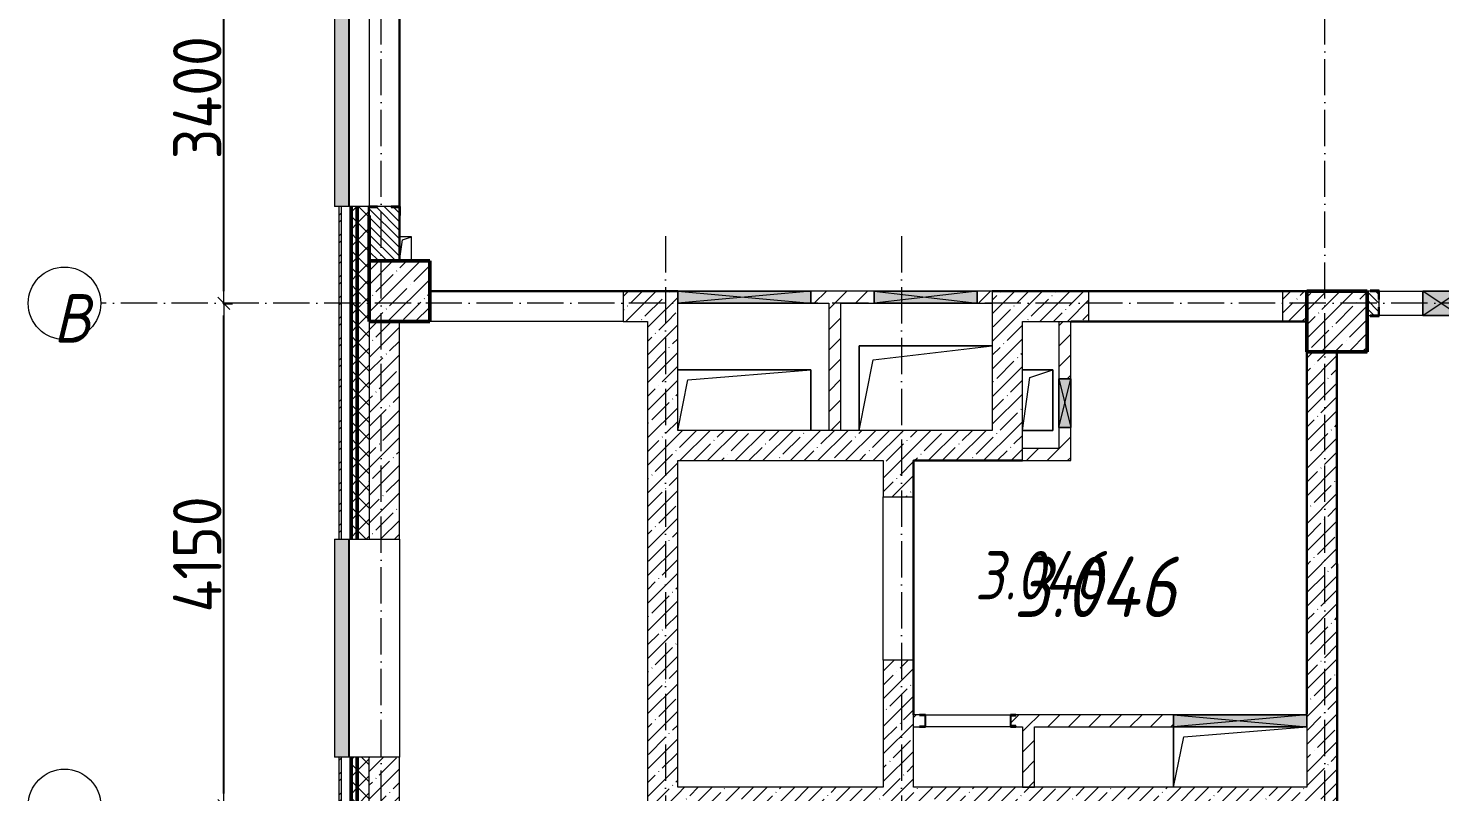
# Model space of a CAD drawing. Header units: millimetres. Extents: x -213536 to 1564669, y -45299 to 942238.
# Drawn here: x 544453 to 556121, y 288225 to 294536 of the extents above; entities that cross this region are included whole.
import ezdxf

# ---------------------------------------------------------------- set-up
doc = ezdxf.new("R2010")
doc.units = ezdxf.units.MM
doc.linetypes.add('50_200_ШТРИХ_1Т_ш5_п1_п1_', pattern=[700, 500, -100, 0, -100])
for name, color, linetype, lineweight in [('3) ЖБ 4м', 3, 'Continuous', 30), ('3.1) ЖБ окна 1.2 м', 102, 'Continuous', 30), ('A-____-____-DIMS', 7, 'Continuous', 9), ('A-DETL-GENF-OTLN', 7, 'Continuous', 9), ('A-FLOR-____-OTLN', 7, 'Continuous', 9), ('A-GENM-____-MCUT', 7, 'Continuous', 25), ('A-GENM-____-OTLN', 7, 'Continuous', 9), ('A-GENM-____-OTLN-1', 7, 'Continuous', 25), ('A-GLAZ-____-OTLN', 7, 'Continuous', 9), ('A-WALL-____-MCUT-1', 7, 'Continuous', 9), ('A-WALL-____-MCUT-2', 7, 'Continuous', 50), ('A-WALL-____-MCUT-3', 7, 'Continuous', 9), ('A-WALL-____-OTLN', 7, 'Continuous', 9), ('A-WALL-____-PATT-1', 7, 'Continuous', 9), ('A-WALL-FNSH-MCUT-1', 7, 'Continuous', 9), ('I-WALL-____-OTLN', 7, 'Continuous', 9), ('S-COLS-____-MCUT', 7, 'Continuous', 50), ('S-COLS-____-OTLN', 7, 'Continuous', 9), ('S-GRID-____-IDEN', 7, 'Continuous', 9), ('S-GRID-____-OTLN-1', 7, '50_200_ШТРИХ_1Т_ш5_п1_п1_', 9), ('Марки помещений', 7, 'Continuous', 9)]:
    doc.layers.add(name, color=color, linetype=linetype, lineweight=lineweight)
doc.layers.add('A-GLAZ-____-OTLN-1', color=7, linetype='Continuous', lineweight=9, true_color=0xc0c0c0)
doc.styles.add('ISOCPEUR_I', font='isocpeui.ttf', dxfattribs={"width": 0.9, "height": 2.5})
doc.styles.add('ISOCPEUR_I_2', font='isocpeui.ttf', dxfattribs={"width": 0.85, "height": 2.3})
doc.styles.add('СПДС', font='isocpeur.ttf', dxfattribs={"width": 0.9})
doc.dimstyles.new('Размера А3', dxfattribs={"dimtxt": 200, "dimasz": 100, "dimexe": 70, "dimexo": 100, "dimgap": 20, "dimtad": 1, "dimdec": 0, "dimrnd": 10, "dimzin": 0, "dimdsep": 46, "dimtxsty": 'СПДС', "dimblk": 'ARROWHEAD_6', "dimcen": 1, "dimclrd": 256, "dimclre": 256, "dimclrt": 256, "dimazin": 0, "dimtfac": 1, "dimtdec": 0, "dimtmove": 2, "dimatfit": 3, "dimfxl": 1, "dimtolj": 1, "dimtzin": 0, "dimarcsym": 0})
pattern_1 = [(45, (549721.47, 286281.11), (-114.0493, 114.0493), []), (45, (549835.52, 286281.11), (-114.0493, 114.0493), [201.612, -40.322, 3.353, -36.97])]
pattern_2 = [(135, (549721.475, 286281.11), (-35.35534, -35.35534), [])]
pattern_3 = [(45, (549721.47, 286281.11), (-84.8528, 84.8528), [])]
pattern_4 = [(45, (549721.47, 286281.11), (-70.7107, 70.7107), []), (135, (549721.47, 286281.11), (-70.7107, -70.7107), [])]

# ---------------------------------------------------------------- blocks, each defined once
blk = doc.blocks.new('BSC_Колонна _Прямоугольная - 500х500-V102-АР1_План отверстий 3 этажа в осях 1-64_А-ГГ')
at = {"layer": 'S-COLS-____-OTLN'}
h = blk.add_hatch(dxfattribs=at)
h.set_pattern_fill('FP_125', color=256, style=0, pattern_type=2)
h.set_pattern_definition([(45, (-5550, -5831.04), (-114.0493, 114.0493), []), (45, (-5435.95, -5831.04), (-114.0493, 114.0493), [201.613, -40.323, 3.353, -36.97])])
h.paths.add_polyline_path([(-250, -250), (250, -250), (250, 250), (-250, 250)], flags=0)
at = {"layer": 'S-COLS-____-MCUT'}
for p, q in [((250, 250), (-250, 250)), ((-250, 250), (-250, -250)), ((250, -250), (250, 250)), ((-250, -250), (250, -250))]:
    blk.add_line(p, q, dxfattribs=at)
blk = doc.blocks.new('BSC_Колонна _Прямоугольная - 500х500-V157-АР1_План отверстий 3 этажа в осях 1-64_А-ГГ')
at = {"layer": 'S-COLS-____-OTLN'}
h = blk.add_hatch(dxfattribs=at)
h.set_pattern_fill('FP_180', color=256, style=0, pattern_type=2)
h.set_pattern_definition([(45, (2200, -6081.04), (-114.0493, 114.0493), []), (45, (2314.05, -6081.04), (-114.0493, 114.0493), [201.612, -40.322, 3.353, -36.97])])
h.paths.add_polyline_path([(-250, -250), (250, -250), (250, 250), (-250, 250)], flags=0)
at = {"layer": 'S-COLS-____-MCUT'}
for p, q in [((250, 250), (-250, 250)), ((-250, 250), (-250, -250)), ((250, -250), (250, 250)), ((-250, -250), (250, -250))]:
    blk.add_line(p, q, dxfattribs=at)
blk = doc.blocks.new('Фахверк_СКБ_Уголок - 250_2700-27497298-АР1_План отверстий 3 этажа в осях 1-64_А-ГГ')
at = {"layer": 'A-GENM-____-MCUT'}
for p, q in [((200, 181), (125, 181)), ((125, 181), (125, 106)), ((131, 106), (131, 175)), ((131, 175), (200, 175)), ((200, 175), (200, 181)), ((125, 106), (131, 106)), ((131, -6), (125, -6)), ((125, -6), (125, -81)), ((125, -81), (200, -81)), ((131, -75), (131, -6)), ((200, -75), (131, -75)), ((200, -81), (200, -75))]:
    blk.add_line(p, q, dxfattribs=at)
blk = doc.blocks.new('154_Фахверк_СКБ_Швеллер - Тип_100_3960_зеркало-28515619-АР1_План отверстий 3 этажа в осях 1-64_А-ГГ')
at = {"layer": 'A-GENM-____-MCUT'}
for p, q in [((175, 50), (125, 50)), ((125, 50), (125, -50)), ((128, 47), (175, 47)), ((128, -47), (128, 47)), ((175, 47), (175, 50)), ((125, -50), (175, -50)), ((175, -47), (128, -47)), ((175, -50), (175, -47))]:
    blk.add_line(p, q, dxfattribs=at)
blk = doc.blocks.new('154_Стойка_СКБ_Швеллер - СМ-2180_100-28318692-АР1_План отверстий 3 этажа в осях 1-64_А-ГГ')
at = {"layer": 'A-GENM-____-MCUT'}
for p, q in [((171, 50), (125, 50)), ((125, 50), (125, -50)), ((129.5, 42.4), (171, 42.4)), ((129.5, -42.4), (129.5, 42.4)), ((171, 42.4), (171, 50)), ((125, -50), (171, -50)), ((171, -42.4), (129.5, -42.4)), ((171, -50), (171, -42.4))]:
    blk.add_line(p, q, dxfattribs=at)
blk = doc.blocks.new('Фахверк_СКБ_Уголок - 200_3550_зеркало-28264001-АР1_План отверстий 3 этажа в осях 1-64_А-ГГ')
at = {"layer": 'A-GENM-____-MCUT'}
for p, q in [((200, 156), (125, 156)), ((125, 156), (125, 81)), ((131, 81), (131, 150)), ((131, 150), (200, 150)), ((200, 150), (200, 156)), ((125, 81), (131, 81)), ((131, 19), (125, 19)), ((125, 19), (125, -56)), ((131, -50), (131, 19)), ((125, -56), (200, -56)), ((200, -50), (131, -50)), ((200, -56), (200, -50))]:
    blk.add_line(p, q, dxfattribs=at)
blk = doc.blocks.new('AR_Отверстие прямоугольное _в плите_ - AR_Отверстие прямоугольное _в плите_-V175-АР1_План отверстий 3 этажа в осях 1-64_А-ГГ')
at = {"layer": 'A-GENM-____-OTLN'}
for p, q in [((50, 100), (-50, 100)), ((-50, -100), (-25, 75)), ((-25, 75), (50, 100)), ((50, -100), (50, 100))]:
    blk.add_line(p, q, dxfattribs=at)
blk = doc.blocks.new('AR_Отверстие прямоугольное _в плите_ - AR_Отверстие прямоугольное _в плите_-V171-АР1_План отверстий 3 этажа в осях 1-64_А-ГГ')
at = {"layer": 'A-GENM-____-OTLN'}
for p, q in [((125, 250), (-125, 250)), ((-63, 188), (125, 250)), ((125, -250), (125, 250)), ((-125, -250), (-63, 188)), ((-125, -250), (125, -250))]:
    blk.add_line(p, q, dxfattribs=at)
blk = doc.blocks.new('AR_Отверстие прямоугольное _в плите_ - AR_Отверстие прямоугольное _в плите_-30552744-АР1_План отверстий 3 этажа в осях 1-64_А-ГГ')
at = {"layer": 'A-GENM-____-OTLN'}
for p, q in [((550, 350), (-550, 350)), ((-550, 350), (-550, -350)), ((-433, 233), (550, 350)), ((-550, -350), (-433, 233))]:
    blk.add_line(p, q, dxfattribs=at)
blk = doc.blocks.new('AR_Отверстие прямоугольное _в плите_ - AR_Отверстие прямоугольное _в плите_-30552508-АР1_План отверстий 3 этажа в осях 1-64_А-ГГ')
at = {"layer": 'A-GENM-____-OTLN'}
for p, q in [((550, 250), (-550, 250)), ((-467, 167), (550, 250)), ((550, -250), (550, 250)), ((-550, -250), (-467, 167))]:
    blk.add_line(p, q, dxfattribs=at)
blk = doc.blocks.new('AR_Отверстие прямоугольное _в плите_ - AR_Отверстие прямоугольное _в плите_-V211-АР1_План отверстий 3 этажа в осях 1-64_А-ГГ')
at = {"layer": 'A-GENM-____-OTLN'}
for p, q in [((-550, 250), (-550, -250)), ((-467, 167), (550, 250)), ((-550, -250), (-467, 167))]:
    blk.add_line(p, q, dxfattribs=at)
blk = doc.blocks.new('Отлив_СКБ - Отлив витража_120_НВФ-V216-АР1_План отверстий 3 этажа в осях 1-64_А-ГГ')
at = {"layer": 'A-GLAZ-____-OTLN-1'}
for points in [[(0, 2), (1800, 2), (1800, 120), (0, 120), (0, 63)], [(0, 0), (1800, 0), (1800, 2), (0, 2)]]:
    blk.add_hatch(color=256, dxfattribs=at).paths.add_polyline_path(points, flags=0)
at = {"layer": 'A-GLAZ-____-OTLN'}
for p, q in [((0, 83), (0, 120)), ((1800, 120), (0, 120)), ((1800, 120), (1800, 83)), ((0, 2), (1800, 2)), ((1800, 0), (0, 0))]:
    blk.add_line(p, q, dxfattribs=at)
blk = doc.blocks.new('AR_Отверстие прямоугольное _в стене__БезПР - AR_Отверстие прямоугольное _в стене__БезПР-36428349-АР1_План отверстий 3 этажа в осях 1-64_А-ГГ')
at = {"layer": 'A-GLAZ-____-OTLN'}
blk.add_hatch(color=256, dxfattribs=at).paths.add_polyline_path([(-150, 100), (-150, -100), (150, -100), (150, 100)], flags=0)
at = {"layer": 'A-DETL-GENF-OTLN'}
for p, q in [((-150, -100), (-150, 100)), ((-150, 100), (150, 100)), ((150, 100), (-150, -100)), ((-150, 100), (150, -100)), ((150, 100), (-150, 100)), ((-150, 100), (-150, -100)), ((150, 100), (150, -100)), ((150, -100), (150, 100)), ((150, -100), (-150, -100)), ((-150, -100), (150, -100))]:
    blk.add_line(p, q, dxfattribs=at)
at = {"layer": 'A-GLAZ-____-OTLN'}
blk.add_line((150, 100), (-150, 100), dxfattribs=at)
blk = doc.blocks.new('AR_Отверстие прямоугольное _в стене_ - AR_Отверстие прямоугольное _в стене__ОВ-36990253-АР1_План отверстий 3 этажа в осях 1-64_А-ГГ')
at = {"layer": 'A-GLAZ-____-OTLN'}
blk.add_hatch(color=256, dxfattribs=at).paths.add_polyline_path([(550, -50), (550, 50), (-550, 50), (-550, -50)], flags=0)
at = {"layer": 'A-DETL-GENF-OTLN'}
for p, q in [((-550, -50), (-550, 50)), ((-550, 50), (550, 50)), ((550, 50), (-550, -50)), ((-550, 50), (550, -50)), ((550, 50), (-550, 50)), ((-550, 50), (-550, -50)), ((550, 50), (550, -50)), ((550, -50), (550, 50)), ((550, -50), (-550, -50)), ((-550, -50), (550, -50))]:
    blk.add_line(p, q, dxfattribs=at)
blk = doc.blocks.new('AR_Отверстие прямоугольное _в стене_ - AR_Отверстие прямоугольное _в стене__ОВ-36989221-АР1_План отверстий 3 этажа в осях 1-64_А-ГГ')
at = {"layer": 'A-GLAZ-____-OTLN'}
blk.add_hatch(color=256, dxfattribs=at).paths.add_polyline_path([(-200, -50), (200, -50), (200, 50), (-200, 50)], flags=0)
at = {"layer": 'A-DETL-GENF-OTLN'}
for p, q in [((-200, -50), (-200, 50)), ((-200, 50), (200, 50)), ((200, 50), (-200, -50)), ((-200, 50), (200, -50)), ((200, 50), (-200, 50)), ((-200, 50), (-200, -50)), ((200, 50), (200, -50)), ((200, -50), (200, 50)), ((200, -50), (-200, -50)), ((-200, -50), (200, -50))]:
    blk.add_line(p, q, dxfattribs=at)
blk = doc.blocks.new('AR_Отверстие прямоугольное _в стене__БезПР - AR_Отверстие прямоугольное _в стене__БезПР-36899555-АР1_План отверстий 3 этажа в осях 1-64_А-ГГ')
at = {"layer": 'A-GLAZ-____-OTLN'}
blk.add_hatch(color=256, dxfattribs=at).paths.add_polyline_path([(-425, -50), (425, -50), (425, 50), (-425, 50)], flags=0)
at = {"layer": 'A-DETL-GENF-OTLN'}
for p, q in [((-425, -50), (-425, 50)), ((-425, 50), (425, 50)), ((425, 50), (-425, -50)), ((-425, 50), (425, -50)), ((425, 50), (-425, 50)), ((-425, 50), (-425, -50)), ((425, 50), (425, -50)), ((425, -50), (425, 50)), ((425, -50), (-425, -50)), ((-425, -50), (425, -50))]:
    blk.add_line(p, q, dxfattribs=at)
at = {"layer": 'A-GLAZ-____-OTLN'}
blk.add_line((425, 50), (-425, 50), dxfattribs=at)
blk = doc.blocks.new('AR_Отверстие прямоугольное _в стене_ - AR_Отверстие прямоугольное _в стене__ОВ-36916333-АР1_План отверстий 3 этажа в осях 1-64_А-ГГ')
at = {"layer": 'A-GLAZ-____-OTLN'}
blk.add_hatch(color=256, dxfattribs=at).paths.add_polyline_path([(-90, -50), (550, -50), (550, 50), (-550, 50), (-550, -50)], flags=0)
at = {"layer": 'A-DETL-GENF-OTLN'}
for p, q in [((-550, -50), (-550, 50)), ((-550, 50), (550, 50)), ((550, 50), (-550, -50)), ((-550, 50), (550, -50)), ((550, 50), (-550, 50)), ((-550, 50), (-550, -50)), ((550, 50), (550, -50)), ((550, -50), (550, 50)), ((550, -50), (-550, -50)), ((-550, -50), (550, -50))]:
    blk.add_line(p, q, dxfattribs=at)
blk = doc.blocks.new('Ось сетки - Круг_Ø6_00__ISO-2_5_0_9K_-25732049-АР1_План отверстий 3 этажа в осях 1-64_А-ГГ')
at = {"layer": 'S-GRID-____-IDEN'}
blk.add_circle((0, 0), 3, dxfattribs=at)
blk = doc.blocks.new('ARROWHEAD_6')
at = {"color": 0, "linetype": 'Continuous'}
for p, q in [((0, 0), (-1, 0)), ((-0.5, -0.5), (0.5, 0.5))]:
    blk.add_line(p, q, dxfattribs=at)
blk = doc.blocks.new('*D5448')
at = {"layer": 'A-____-____-DIMS', "lineweight": -2, "transparency": 16777216}
for p, q in [((546064, 292262), (546140, 292262)), ((546070, 288212), (546070, 292162)), ((546064, 288112), (546140, 288112))]:
    blk.add_line(p, q, dxfattribs=at)
at = {"layer": 'Defpoints', "color": 0, "lineweight": 50, "transparency": 16777216}
for p in [(545964, 292262), (546070, 292262), (545964, 288112)]:
    blk.add_point(p, dxfattribs=at)
at = {"layer": 'A-____-____-DIMS', "lineweight": -2, "transparency": 16777216, "xscale": 100, "yscale": 100, "zscale": 100}
for p, rotation in [((546070, 292262), 90), ((546070, 288112), 270)]:
    blk.add_blockref('ARROWHEAD_6', p, dxfattribs=dict(at, rotation=rotation))
at = {"layer": 'A-____-____-DIMS', "transparency": 16777216, "insert": (545850, 290187), "char_height": 400, "attachment_point": 5, "rotation": 90, "style": 'СПДС'}
blk.add_mtext('\\A1;4150', dxfattribs=at)
blk = doc.blocks.new('*D5449')
at = {"layer": 'A-____-____-DIMS', "lineweight": -2, "transparency": 16777216}
for p, q in [((546064, 295662), (546140, 295662)), ((546070, 292362), (546070, 295562)), ((546064, 292262), (546140, 292262))]:
    blk.add_line(p, q, dxfattribs=at)
at = {"layer": 'Defpoints', "color": 0, "lineweight": 50, "transparency": 16777216}
for p in [(545964, 295662), (546070, 295662), (545964, 292262)]:
    blk.add_point(p, dxfattribs=at)
at = {"layer": 'A-____-____-DIMS', "lineweight": -2, "transparency": 16777216, "xscale": 100, "yscale": 100, "zscale": 100}
for p, rotation in [((546070, 295662), 90), ((546070, 292262), 270)]:
    blk.add_blockref('ARROWHEAD_6', p, dxfattribs=dict(at, rotation=rotation))
at = {"layer": 'A-____-____-DIMS', "transparency": 16777216, "insert": (545850, 293962), "char_height": 400, "attachment_point": 5, "rotation": 90, "style": 'СПДС'}
blk.add_mtext('\\A1;3400', dxfattribs=at)

msp = doc.modelspace()

# ---------------------------------------------------------------- hatches: boundary and pattern name
at = {"layer": 'A-WALL-____-PATT-1'}
h = msp.add_hatch(dxfattribs=at)
h.set_pattern_fill('FP_3', color=256, style=0, pattern_type=2)
h.set_pattern_definition([(45, (549721.47, 286281.11), (-85.5366, 85.5366), []), (45, (549778.5, 286281.11), (-85.5366, 85.5366), [])])
h.paths.add_polyline_path([(547021.5, 284112.2), (547041.5, 284112.2), (547041.5, 288512.2), (547021.5, 288512.2), (547021.5, 287015.2)], flags=0)
h.paths.add_polyline_path([(547021.5, 290312.2), (547041.5, 290312.2), (547041.5, 293062.2), (547021.5, 293062.2), (547021.5, 290455.3)], flags=0)
h.paths.add_polyline_path([(547041.5, 294862.2), (547041.5, 295777.2), (547021.5, 295777.2), (547021.5, 294862.2)], flags=0)
h = msp.add_hatch(dxfattribs=at)
h.set_pattern_fill('FP_1', color=256, style=0, pattern_type=2)
h.set_pattern_definition(pattern_4)
h.paths.add_polyline_path([(547121.5, 284212.2), (547171.5, 284212.2), (547171.5, 288512.2), (547121.5, 288512.2), (547121.5, 287015.2)], flags=0)
h.paths.add_polyline_path([(547171.5, 290312.2), (547171.5, 293062.2), (547121.5, 293062.2), (547121.5, 290312.2)], flags=0)
h.paths.add_polyline_path([(547121.5, 294862.2), (547171.5, 294862.2), (547171.5, 295797.2), (547121.5, 295797.2), (547121.5, 295615.5)], flags=0)
h = msp.add_hatch(dxfattribs=at)
h.set_pattern_fill('FP_1', color=256, style=0, pattern_type=2)
h.set_pattern_definition(pattern_4)
h.paths.add_polyline_path([(547171.5, 284262.2), (547271.5, 284262.2), (547271.5, 288512.2), (547171.5, 288512.2), (547171.5, 287015.2)], flags=0)
h.paths.add_polyline_path([(547271.5, 290312.2), (547271.5, 292987.2), (547265.5, 292987.2), (547265.5, 293062.2), (547171.5, 293062.2), (547171.5, 290312.2)], flags=0)
h.paths.add_polyline_path([(547265.5, 294862.2), (547265.5, 294937.2), (547271.5, 294937.2), (547271.5, 295797.2), (547171.5, 295797.2), (547171.5, 294862.2)], flags=0)
h = msp.add_hatch(dxfattribs=at)
h.set_pattern_fill('FP_6', color=256, style=0, pattern_type=2)
h.set_pattern_definition(pattern_2)
h.paths.add_polyline_path([(547340.5, 292612.2), (547521.5, 292612.2), (547521.5, 293056.2), (547452.5, 293056.2), (547452.5, 293062.2), (547340.5, 293062.2), (547340.5, 293056.2), (547271.5, 293056.2), (547271.5, 292612.2)], flags=0)
h.paths.add_polyline_path([(547452.5, 294862.2), (547452.5, 294868.2), (547521.5, 294868.2), (547521.5, 295262.2), (547271.5, 295262.2), (547271.5, 294868.2), (547340.5, 294868.2), (547340.5, 294862.2)], flags=0)
h = msp.add_hatch(dxfattribs=at)
h.set_pattern_fill('FP_38', color=256, style=0, pattern_type=2)
h.set_pattern_definition(pattern_1)
h.paths.add_polyline_path([(549371.5, 292112.2), (549821.5, 292112.2), (549821.5, 292362.2), (549371.5, 292362.2)], flags=0)
h = msp.add_hatch(dxfattribs=at)
h.set_pattern_fill('FP_4', color=256, style=0, pattern_type=2)
h.set_pattern_definition(pattern_3)
h.paths.add_polyline_path([(552421.5, 292262.2), (552421.5, 292362.2), (552296.5, 292362.2), (552296.5, 292262.2)], flags=0)
h.paths.add_polyline_path([(550921.5, 292262.2), (551446.5, 292262.2), (551446.5, 292362.2), (550921.5, 292362.2), (550921.5, 292274.2)], flags=0)
h = msp.add_hatch(dxfattribs=at)
h.set_pattern_fill('FP_38', color=256, style=0, pattern_type=2)
h.set_pattern_definition(pattern_1)
h.paths.add_polyline_path([(552671.5, 291212.2), (552671.5, 292362.2), (552421.5, 292362.2), (552421.5, 291212.2)], flags=0)
h = msp.add_hatch(dxfattribs=at)
h.set_pattern_fill('FP_38', color=256, style=0, pattern_type=2)
h.set_pattern_definition(pattern_1)
h.paths.add_polyline_path([(555021.5, 292112.2), (555021.5, 292362.2), (554821.5, 292362.2), (554821.5, 292112.2)], flags=0)
h.paths.add_polyline_path([(552671.5, 292112.2), (553221.5, 292112.2), (553221.5, 292362.2), (552671.5, 292362.2)], flags=0)
h = msp.add_hatch(dxfattribs=at)
h.set_pattern_fill('FP_6', color=256, style=0, pattern_type=2)
h.set_pattern_definition(pattern_2)
h.paths.add_polyline_path([(559527.5, 292162.2), (560121.5, 292162.2), (560121.5, 292362.2), (559527.5, 292362.2), (559527.5, 292293.2), (559521.5, 292293.2), (559521.5, 292231.2), (559527.5, 292231.2)], flags=0)
h.paths.add_polyline_path([(556777.7, 292162.2), (558365.5, 292162.2), (558365.5, 292231.2), (558371.5, 292231.2), (558371.5, 292293.2), (558365.5, 292293.2), (558365.5, 292362.2), (556777.5, 292362.2), (556777.5, 292293.2), (556771.5, 292293.2), (556771.5, 292231.2), (556777.5, 292231.2), (556777.5, 292162.2)], flags=0)
h.paths.add_polyline_path([(555521.5, 292162.2), (555615.5, 292162.2), (555615.5, 292231.2), (555621.5, 292231.2), (555621.5, 292293.2), (555615.5, 292293.2), (555615.5, 292362.2), (555521.5, 292362.2), (555521.5, 292256.2)], flags=0)
h = msp.add_hatch(dxfattribs=at)
h.set_pattern_fill('FP_4', color=256, style=0, pattern_type=2)
h.set_pattern_definition(pattern_3)
h.paths.add_polyline_path([(551171.5, 291212.2), (551171.5, 292262.2), (551071.5, 292262.2), (551071.5, 291212.2)], flags=0)
h = msp.add_hatch(dxfattribs=at)
h.set_pattern_fill('FP_38', color=256, style=0, pattern_type=2)
h.set_pattern_definition(pattern_1)
h.paths.add_polyline_path([(547271.5, 284362.2), (547521.5, 284362.2), (547521.5, 288512.2), (547271.5, 288512.2), (547271.5, 287015.2)], flags=0)
h.paths.add_polyline_path([(547271.5, 290312.2), (547521.5, 290312.2), (547521.5, 292112.2), (547271.5, 292112.2), (547271.5, 290455.3)], flags=0)
h = msp.add_hatch(dxfattribs=at)
h.set_pattern_fill('FP_38', color=256, style=0, pattern_type=2)
h.set_pattern_definition(pattern_1)
h.paths.add_polyline_path([(549707.8, 288012.2), (549821.5, 288012.2), (549821.5, 292112.2), (549571.5, 292112.2), (549571.5, 288012.2)], flags=0)
h = msp.add_hatch(dxfattribs=at)
h.set_pattern_fill('FP_4', color=256, style=0, pattern_type=2)
h.set_pattern_definition(pattern_3)
h.paths.add_polyline_path([(553071.5, 290962.2), (553071.5, 291237.2), (552971.5, 291237.2), (552971.5, 290962.2)], flags=0)
h.paths.add_polyline_path([(553071.5, 291637.2), (553071.5, 292112.2), (552971.5, 292112.2), (552971.5, 291637.2), (553026.2, 291637.2)], flags=0)
h = msp.add_hatch(dxfattribs=at)
h.set_pattern_fill('FP_38', color=256, style=0, pattern_type=2)
h.set_pattern_definition(pattern_1)
h.paths.add_polyline_path([(555271.5, 288262.2), (555271.5, 291862.2), (555021.5, 291862.2), (555021.5, 288262.2)], flags=0)
h = msp.add_hatch(dxfattribs=at)
h.set_pattern_fill('FP_38', color=256, style=0, pattern_type=2)
h.set_pattern_definition(pattern_1)
h.paths.add_polyline_path([(552671.5, 290962.2), (552671.5, 291212.2), (549821.5, 291212.2), (549821.5, 290962.2), (551771.5, 290962.2)], flags=0)
h = msp.add_hatch(dxfattribs=at)
h.set_pattern_fill('FP_4', color=256, style=0, pattern_type=2)
h.set_pattern_definition(pattern_3)
h.paths.add_polyline_path([(552971.5, 290962.2), (552971.5, 291062.2), (552671.5, 291062.2), (552671.5, 290962.2)], flags=0)
h = msp.add_hatch(dxfattribs=at)
h.set_pattern_fill('FP_38', color=256, style=0, pattern_type=2)
h.set_pattern_definition(pattern_1)
h.paths.add_polyline_path([(551521.5, 288262.2), (551771.5, 288262.2), (551771.5, 289312.2), (551521.5, 289312.2), (551521.5, 288735.2)], flags=0)
h.paths.add_polyline_path([(551771.5, 290662.2), (551771.5, 290962.2), (551521.5, 290962.2), (551521.5, 290662.2)], flags=0)
h = msp.add_hatch(dxfattribs=at)
h.set_pattern_fill('FP_4', color=256, style=0, pattern_type=2)
h.set_pattern_definition(pattern_3)
h.paths.add_polyline_path([(552671.5, 288762.2), (553921.5, 288762.2), (553921.5, 288862.2), (552617.5, 288862.2), (552617.5, 288854.6), (552576, 288854.6), (552576, 288769.8), (552617.5, 288769.8), (552617.5, 288762.2)], flags=0)
h.paths.add_polyline_path([(551771.5, 288762.2), (551821.5, 288762.2), (551821.5, 288765.2), (551868.5, 288765.2), (551868.5, 288859.2), (551821.5, 288859.2), (551821.5, 288862.2), (551771.5, 288862.2), (551771.5, 288765.2)], flags=0)
h = msp.add_hatch(dxfattribs=at)
h.set_pattern_fill('FP_4', color=256, style=0, pattern_type=2)
h.set_pattern_definition(pattern_3)
h.paths.add_polyline_path([(552771.5, 288262.2), (552771.5, 288762.2), (552671.5, 288762.2), (552671.5, 288262.2)], flags=0)
h = msp.add_hatch(dxfattribs=at)
h.set_pattern_fill('FP_38', color=256, style=0, pattern_type=2)
h.set_pattern_definition(pattern_1)
h.paths.add_polyline_path([(555021.5, 288012.2), (555271.5, 288012.2), (555271.5, 288262.2), (549821.5, 288262.2), (549821.5, 288012.2), (553242.7, 288012.2)], flags=0)

# ---------------------------------------------------------------- linework, layer by layer
at = {"layer": '3) ЖБ 4м'}
for points in [[(549821.5, 292362.2), (547771.5, 292362.2), (547771.5, 292612.2), (547521.5, 292612.2)], [(555021.5, 292362.2), (552421.5, 292362.2)], [(555521.5, 292362.2), (555021.5, 292362.2)], [(553071.5, 292112.2), (555021.5, 292112.2), (555021.5, 288868.2)], [(555521.5, 292156.2), (555521.5, 291862.2), (555271.5, 291862.2), (555276.5, 284862.2), (555521.5, 284862.2), (555521.5, 284612.2)], [(551771.5, 288862.2), (551771.5, 290962.2), (552671.5, 290962.2)]]:
    msp.add_lwpolyline(points, dxfattribs=at)
at = {"layer": '3.1) ЖБ окна 1.2 м'}
msp.add_lwpolyline([(547521.5, 295262.2), (547521.5, 292624.2)], dxfattribs=at)
at = {"layer": 'A-FLOR-____-OTLN'}
for p, q in [((551321.5, 291912.2), (552421.5, 291912.2)), ((551321.5, 291212.2), (551321.5, 291912.2)), ((549821.5, 291712.2), (550921.5, 291712.2)), ((550921.5, 291712.2), (550921.5, 291212.2)), ((552671.5, 291712.2), (552921.5, 291712.2)), ((552921.5, 291712.2), (552921.5, 291212.2)), ((552921.5, 291212.2), (552671.5, 291212.2)), ((553921.5, 288262.2), (553921.5, 288762.2))]:
    msp.add_line(p, q, dxfattribs=at)
at = {"layer": 'A-WALL-____-MCUT-1'}
for p, q in [((549821.5, 292362.2), (549371.5, 292362.2)), ((549371.5, 292362.2), (549371.5, 292112.2)), ((552421.5, 292362.2), (552421.5, 291212.2)), ((553221.5, 292362.2), (552421.5, 292362.2)), ((553221.5, 292112.2), (553221.5, 292362.2)), ((555021.5, 292362.2), (554821.5, 292362.2)), ((554821.5, 292362.2), (554821.5, 292112.2)), ((549821.5, 291212.2), (549821.5, 292262.2)), ((547271.5, 292112.2), (547271.5, 290312.2)), ((547521.5, 290312.2), (547521.5, 292112.2)), ((549371.5, 292112.2), (549571.5, 292112.2)), ((549571.5, 292112.2), (549571.5, 288012.2)), ((552671.5, 290962.2), (552671.5, 292112.2)), ((552671.5, 292112.2), (553221.5, 292112.2)), ((554821.5, 292112.2), (555021.5, 292112.2)), ((555021.5, 291862.2), (555021.5, 288862.2)), ((555271.5, 284862.2), (555271.5, 291862.2)), ((552421.5, 291212.2), (549821.5, 291212.2)), ((549821.5, 288262.2), (549821.5, 290962.2)), ((549821.5, 290962.2), (551521.5, 290962.2)), ((551521.5, 290962.2), (551521.5, 290662.2)), ((551771.5, 290962.2), (552671.5, 290962.2)), ((551771.5, 290662.2), (551771.5, 290962.2)), ((551521.5, 290662.2), (551771.5, 290662.2)), ((547271.5, 290312.2), (547521.5, 290312.2)), ((551521.5, 289312.2), (551521.5, 288262.2)), ((551771.5, 289312.2), (551521.5, 289312.2)), ((551771.5, 288262.2), (551771.5, 289312.2)), ((555021.5, 288762.2), (555021.5, 288262.2)), ((547521.5, 288512.2), (547271.5, 288512.2)), ((547271.5, 284362.2), (547271.5, 288512.2)), ((547521.5, 284612.2), (547521.5, 288512.2)), ((551521.5, 288262.2), (549821.5, 288262.2)), ((555021.5, 288262.2), (551771.5, 288262.2))]:
    msp.add_line(p, q, dxfattribs=at)
at = {"layer": 'A-WALL-____-MCUT-2'}
for p, q in [((547121.5, 290312.2), (547121.5, 293062.2)), ((547171.5, 290312.2), (547171.5, 293062.2)), ((547271.5, 292987.2), (547271.5, 292612.2)), ((547121.5, 284212.2), (547121.5, 288512.2)), ((547171.5, 284262.2), (547171.5, 288512.2))]:
    msp.add_line(p, q, dxfattribs=at)
at = {"layer": 'A-WALL-____-MCUT-3'}
for p, q in [((547041.5, 290312.2), (547041.5, 293062.2)), ((547265.5, 293062.2), (547041.5, 293062.2)), ((547452.5, 293062.2), (547340.5, 293062.2)), ((547521.5, 292612.2), (547521.5, 292987.2)), ((555546.5, 292362.2), (555521.5, 292362.2)), ((555621.5, 292231.2), (555621.5, 292293.2)), ((555521.5, 292162.2), (555546.5, 292162.2)), ((547041.5, 290312.2), (547271.5, 290312.2)), ((547041.5, 284132.2), (547041.5, 288512.2)), ((547271.5, 288512.2), (547041.5, 288512.2))]:
    msp.add_line(p, q, dxfattribs=at)
at = {"layer": 'A-WALL-____-OTLN'}
for p, q in [((547271.5, 294862.2), (547271.5, 293062.2)), ((547521.5, 294862.2), (547521.5, 293062.2)), ((547771.5, 292362.2), (549371.5, 292362.2)), ((553221.5, 292362.2), (554821.5, 292362.2)), ((549371.5, 292112.2), (547771.5, 292112.2)), ((554821.5, 292112.2), (553221.5, 292112.2)), ((551521.5, 289312.2), (551521.5, 290662.2)), ((551771.5, 290662.2), (551771.5, 289312.2)), ((547521.5, 290312.2), (547521.5, 288512.2))]:
    msp.add_line(p, q, dxfattribs=at)
at = {"layer": 'A-WALL-FNSH-MCUT-1'}
for p, q in [((547021.5, 293062.2), (547021.5, 290312.2)), ((547041.5, 293062.2), (547021.5, 293062.2)), ((551446.5, 292362.2), (550921.5, 292362.2)), ((552421.5, 292362.2), (552296.5, 292362.2)), ((550921.5, 292262.2), (551071.5, 292262.2)), ((551071.5, 292262.2), (551071.5, 291212.2)), ((551171.5, 292262.2), (551446.5, 292262.2)), ((551171.5, 291212.2), (551171.5, 292262.2)), ((552296.5, 292262.2), (552421.5, 292262.2)), ((552971.5, 292112.2), (552971.5, 291637.2)), ((553071.5, 291637.2), (553071.5, 292112.2)), ((552971.5, 291237.2), (552971.5, 291062.2)), ((553071.5, 290962.2), (553071.5, 291237.2)), ((552971.5, 291062.2), (552671.5, 291062.2)), ((552671.5, 290962.2), (553071.5, 290962.2)), ((547021.5, 290312.2), (547041.5, 290312.2)), ((551821.5, 288862.2), (551771.5, 288862.2)), ((553921.5, 288862.2), (552617.5, 288862.2)), ((551771.5, 288762.2), (551821.5, 288762.2)), ((552617.5, 288762.2), (552671.5, 288762.2)), ((552671.5, 288762.2), (552671.5, 288262.2)), ((552771.5, 288762.2), (553921.5, 288762.2)), ((552771.5, 288262.2), (552771.5, 288762.2)), ((547021.5, 288512.2), (547021.5, 284112.2)), ((547041.5, 288512.2), (547021.5, 288512.2)), ((552671.5, 288262.2), (552771.5, 288262.2))]:
    msp.add_line(p, q, dxfattribs=at)
at = {"layer": 'I-WALL-____-OTLN'}
for p, q in [((555621.5, 292362.2), (555981.5, 292362.2)), ((555981.5, 292162.2), (555621.5, 292162.2)), ((551871.5, 288862.2), (552571.5, 288862.2)), ((552571.5, 288762.2), (551871.5, 288762.2))]:
    msp.add_line(p, q, dxfattribs=at)
at = {"layer": 'S-GRID-____-OTLN-1', "color": 251, "ltscale": 0.6, "true_color": 0x636466}
for p, q in [((547371.5, 281798.5), (547371.5, 336162.1)), ((555171.5, 281798.5), (555171.5, 336162.1)), ((549721.5, 292816.1), (549721.5, 281798.5)), ((551671.5, 292816.1), (551671.5, 281798.5)), ((640040.3, 292262.2), (545052.7, 292262.2))]:
    msp.add_line(p, q, dxfattribs=at)

# ---------------------------------------------------------------- block references
at = {"layer": 'A-GENM-____-OTLN'}
for name, p in [('AR_Отверстие прямоугольное _в плите_ - AR_Отверстие прямоугольное _в плите_-V175-АР1_План отверстий 3 этажа в осях 1-64_А-ГГ', (547571.5, 292712.2)), ('AR_Отверстие прямоугольное _в плите_ - AR_Отверстие прямоугольное _в плите_-30552744-АР1_План отверстий 3 этажа в осях 1-64_А-ГГ', (551871.5, 291562.2)), ('AR_Отверстие прямоугольное _в плите_ - AR_Отверстие прямоугольное _в плите_-30552508-АР1_План отверстий 3 этажа в осях 1-64_А-ГГ', (550371.5, 291462.2)), ('AR_Отверстие прямоугольное _в плите_ - AR_Отверстие прямоугольное _в плите_-V171-АР1_План отверстий 3 этажа в осях 1-64_А-ГГ', (552796.5, 291462.2)), ('AR_Отверстие прямоугольное _в плите_ - AR_Отверстие прямоугольное _в плите_-V211-АР1_План отверстий 3 этажа в осях 1-64_А-ГГ', (554471.5, 288512.2))]:
    msp.add_blockref(name, p, dxfattribs=at)
at = {"layer": 'A-GENM-____-OTLN-1'}
for name, p, rotation in [('Фахверк_СКБ_Уголок - 250_2700-27497298-АР1_План отверстий 3 этажа в осях 1-64_А-ГГ', (547346.5, 293187.2), 269.9999999999999), ('Фахверк_СКБ_Уголок - 200_3550_зеркало-28264001-АР1_План отверстий 3 этажа в осях 1-64_А-ГГ', (555746.5, 292312.2), 180), ('154_Фахверк_СКБ_Швеллер - Тип_100_3960_зеркало-28515619-АР1_План отверстий 3 этажа в осях 1-64_А-ГГ', (551996.5, 288812.2), 180)]:
    msp.add_blockref(name, p, dxfattribs=dict(at, rotation=rotation))
msp.add_blockref('154_Стойка_СКБ_Швеллер - СМ-2180_100-28318692-АР1_План отверстий 3 этажа в осях 1-64_А-ГГ', (552446.5, 288812.2), dxfattribs=at)
at = {"layer": 'A-GLAZ-____-OTLN'}
for name, p, rotation in [('Отлив_СКБ - Отлив витража_120_НВФ-V216-АР1_План отверстий 3 этажа в осях 1-64_А-ГГ', (547104.5, 293062.2), 90), ('AR_Отверстие прямоугольное _в стене__БезПР - AR_Отверстие прямоугольное _в стене__БезПР-36428349-АР1_План отверстий 3 этажа в осях 1-64_А-ГГ', (556131.5, 292262.2), 180), ('AR_Отверстие прямоугольное _в стене_ - AR_Отверстие прямоугольное _в стене__ОВ-36989221-АР1_План отверстий 3 этажа в осях 1-64_А-ГГ', (553021.5, 291437.2), 89.99999999999993), ('Отлив_СКБ - Отлив витража_120_НВФ-V216-АР1_План отверстий 3 этажа в осях 1-64_А-ГГ', (547104.5, 288512.2), 90)]:
    msp.add_blockref(name, p, dxfattribs=dict(at, rotation=rotation))
for name, p in [('AR_Отверстие прямоугольное _в стене_ - AR_Отверстие прямоугольное _в стене__ОВ-36990253-АР1_План отверстий 3 этажа в осях 1-64_А-ГГ', (550371.5, 292312.2)), ('AR_Отверстие прямоугольное _в стене__БезПР - AR_Отверстие прямоугольное _в стене__БезПР-36899555-АР1_План отверстий 3 этажа в осях 1-64_А-ГГ', (551871.5, 292312.2)), ('AR_Отверстие прямоугольное _в стене_ - AR_Отверстие прямоугольное _в стене__ОВ-36916333-АР1_План отверстий 3 этажа в осях 1-64_А-ГГ', (554471.5, 288812.2))]:
    msp.add_blockref(name, p, dxfattribs=at)
at = {"layer": 'S-COLS-____-OTLN'}
for name, p in [('BSC_Колонна _Прямоугольная - 500х500-V157-АР1_План отверстий 3 этажа в осях 1-64_А-ГГ', (547521.5, 292362.2)), ('BSC_Колонна _Прямоугольная - 500х500-V102-АР1_План отверстий 3 этажа в осях 1-64_А-ГГ', (555271.5, 292112.2))]:
    msp.add_blockref(name, p, dxfattribs=at)
at = {"layer": 'S-GRID-____-IDEN', "xscale": 99.99999999999993, "yscale": 99.99999999999993, "zscale": 99.99999999999993, "rotation": 89.99999999999982}
for p in [(544752.7, 292262.2), (544752.7, 288112.2)]:
    msp.add_blockref('Ось сетки - Круг_Ø6_00__ISO-2_5_0_9K_-25732049-АР1_План отверстий 3 этажа в осях 1-64_А-ГГ', p, dxfattribs=at)

# ---------------------------------------------------------------- texts
at = {"layer": 'S-GRID-____-IDEN', "insert": (544659.9, 292338.2), "char_height": 400, "width": 223.671, "attachment_point": 1, "style": 'ISOCPEUR_I'}
msp.add_mtext('\\fISOCPEUR|b0|i1|c204|p34|;\\W.9;В', dxfattribs=at)
at = {"layer": 'Марки помещений', "color": 114, "true_color": 0x139b48, "insert": (552277.8, 290215.1), "char_height": 400, "width": 817.721, "attachment_point": 1, "style": 'ISOCPEUR_I_2'}
msp.add_mtext('3.046', dxfattribs=at)
at = {"layer": 'Марки помещений', "insert": (552598.3, 290168.9), "char_height": 500, "width": 817.721, "attachment_point": 1, "style": 'ISOCPEUR_I_2'}
msp.add_mtext('3.046', dxfattribs=at)

# ---------------------------------------------------------------- dimensions: what is measured, and where the dimension line sits
at = {"layer": 'A-____-____-DIMS'}
for base, p1, p2, picture, middle in [((546070.1, 295662.2), (545964, 292262.2), (545964, 295662.2), '*D5449', (545850.1, 293962.2)), ((546070.1, 292262.2), (545964, 288112.2), (545964, 292262.2), '*D5448', (545850.1, 290187.2))]:
    dim = msp.add_linear_dim(base=base, p1=p1, p2=p2, angle=90, dimstyle='Размера А3', override={"dimtxt": 400}, dxfattribs=at)
    dim.commit()
    dim.dimension.update_dxf_attribs({"geometry": picture, "text_midpoint": middle})

doc.saveas('drawing.dxf')
